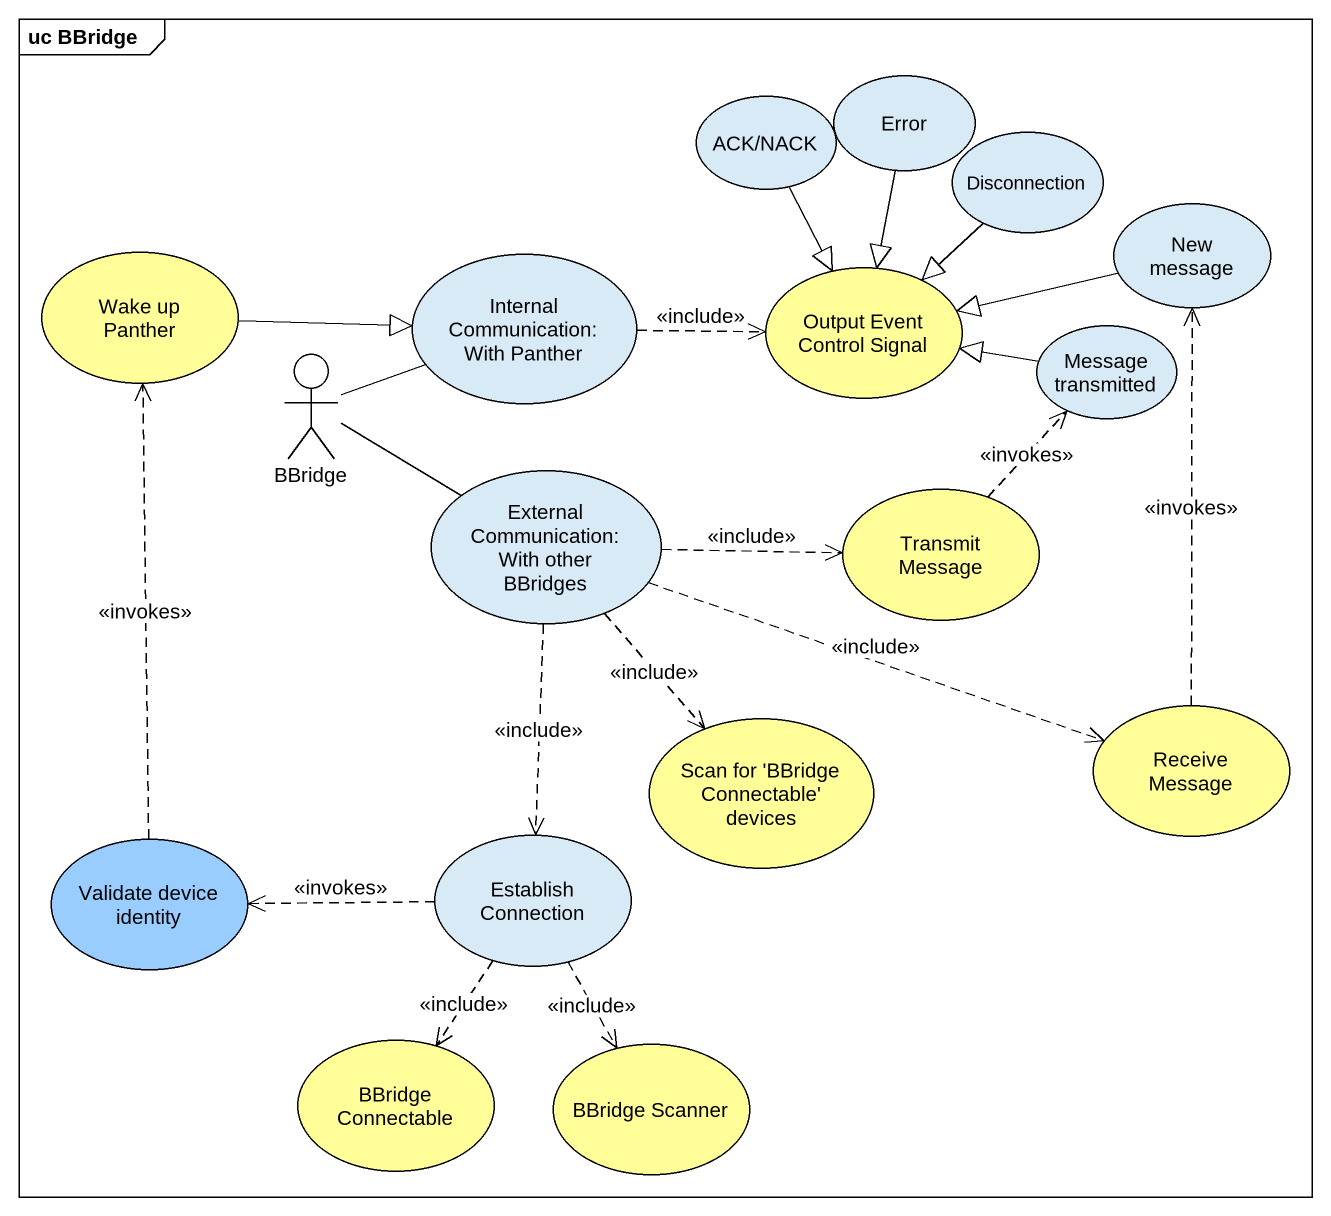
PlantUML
@startuml
mainframe uc BBridge
usecase Error
usecase "ACK/NACK" as ACK_NACK
usecase Disconnection
usecase "New message" as New_message
usecase "Wake up Panther" as Wake_up_Panther #FFFE99
usecase "Internal Communication: With Panther" as Internal_Communication_With
usecase "Output Event Control Signal" as Output_Event_Control_Signal #FFFE99
usecase "Message transmitted" as Message_transmitted
actor BBridge
usecase "External Communication: With other BBridges" as External_Communication_With
usecase "Transmit Message" as Transmit_Message #FFFE99
usecase "Scan for 'BBridge Connectable' devices" as Scan_for_BBridge #FFFE99
usecase "Receive Message" as Receive_Message #FFFE99
usecase "Validate device identity" as Validate_device_identity #99CCFF
usecase "Establish Connection" as Establish_Connection
usecase "BBridge Connectable" as BBridge_Connectable #FFFE99
usecase "BBridge Scanner" as BBridge_Scanner #FFFE99
Error --|> Output_Event_Control_Signal
ACK_NACK --|> Output_Event_Control_Signal
Disconnection --|> Output_Event_Control_Signal
New_message -left-|> Output_Event_Control_Signal
Wake_up_Panther -right-|> Internal_Communication_With
Internal_Communication_With .right.> Output_Event_Control_Signal : <<include>>
Message_transmitted -left-|> Output_Event_Control_Signal
BBridge -right- Internal_Communication_With
BBridge -right- External_Communication_With
External_Communication_With .right.> Transmit_Message : <<include>>
External_Communication_With ..> Scan_for_BBridge : <<include>>
External_Communication_With .right.> Receive_Message : <<include>>
External_Communication_With ..> Establish_Connection : <<include>>
Transmit_Message .up.> Message_transmitted : <<invokes>>
Receive_Message .up.> New_message : <<invokes>>
Validate_device_identity .up.> Wake_up_Panther : <<invokes>>
Establish_Connection .left.> Validate_device_identity : <<invokes>>
Establish_Connection ..> BBridge_Connectable : <<include>>
Establish_Connection ..> BBridge_Scanner : <<include>>
@enduml
